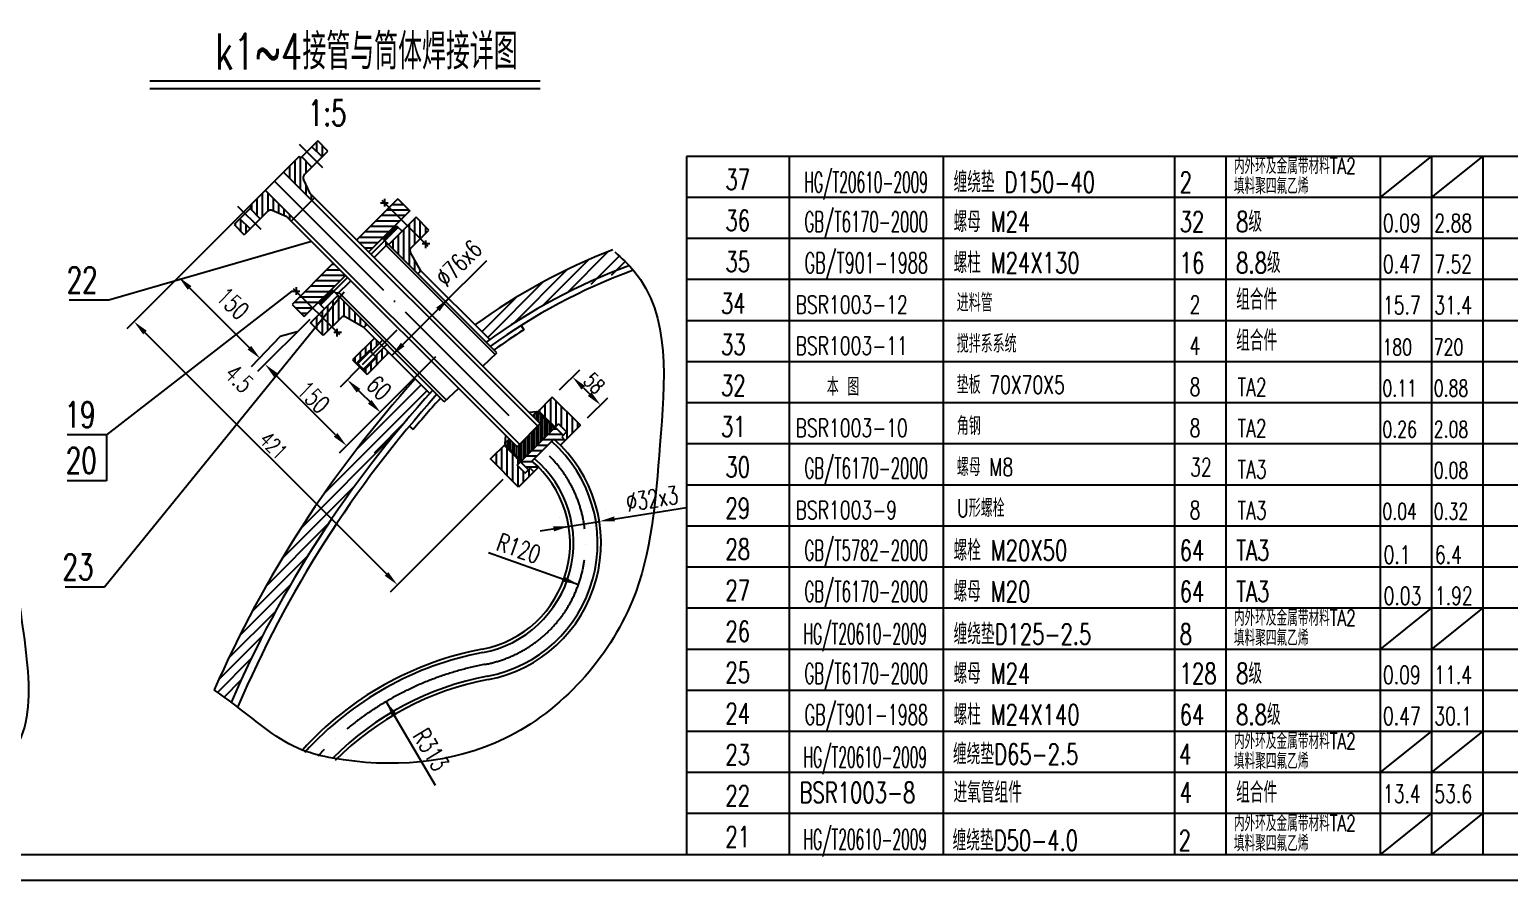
# Model space of a CAD drawing. Extents: x -54047 to 31317, y -2 to 11950.
# Drawn here: x -47104 to -41344, y 70 to 3384 of the extents above; entities that cross this region are included whole.
import ezdxf
from ezdxf.enums import TextEntityAlignment as Align

# ---------------------------------------------------------------- set-up
doc = ezdxf.new("R2010")
doc.units = 0
doc.header["$LTSCALE"] = 20
doc.linetypes.add('DASHDOT-M', pattern=[36, 30, -3, 0, -3])
doc.layers.get('0').update_dxf_attribs({"linetype": 'CONTINUOUS'})
doc.styles.add('BIAOZHU', font='ROMANS.shx', dxfattribs={"width": 0.7, "bigfont": 'HLFSD.shx'})
doc.styles.add('HZ', font='ROMANS.shx', dxfattribs={"width": 0.7, "height": 60, "bigfont": 'HLFSD.shx'})
doc.styles.add('ROMANS', font='ROMANS', dxfattribs={"width": 0.7, "height": 60})
pattern_1 = [(90, (-72147.615, -244.974), (-21.166614, 4e-15), [])]
pattern_2 = [(0, (-72701.043, -215.1896), (1e-15, 4.23332275), []), (90, (-72701.043, -215.1896), (-4.23332275, 1e-15), [])]

# ---------------------------------------------------------------- blocks, each defined once
blk = doc.blocks.new('MLF')
blk.add_line((180, 8), (0, 8))
at = {"color": 4}
for p, q in [((0, 8), (0, 0)), ((20, 8), (20, 0)), ((50, 8), (50, 0)), ((95, 8), (95, 0)), ((105, 8), (105, 0)), ((135, 8), (135, 0)), ((145, 8), (145, 0)), ((155, 8), (155, 0))]:
    blk.add_line(p, q, dxfattribs=at)

msp = doc.modelspace()

# ---------------------------------------------------------------- hatches: boundary and pattern name
at = {"linetype": 'Continuous'}
h = msp.add_hatch(dxfattribs=at)
h.set_pattern_fill('ANSI31', scale=6.66665, angle=45, style=0)
h.set_pattern_definition(pattern_1)
h.paths.add_polyline_path([(-46177.2, 2676.4, -0.310869), (-46159.4, 2679.7), (-46102.9, 2654.5), (-46086, 2637.5), (-46076.1, 2647.4), (-46186.4, 2757.7), (-46247.2, 2696.9), (-46241.5, 2691.2), (-46245.8, 2687), (-46206.2, 2647.4)])
h.paths.add_polyline_path([(-46285.4, 2647.4), (-46308, 2624.7), (-46268.4, 2585.1), (-46245.8, 2607.8)])
h.paths.add_polyline_path([(-46005.4, 2848.3), (-46045, 2887.9), (-46049.3, 2883.6), (-46054.9, 2889.3), (-46115.7, 2828.4), (-46005.4, 2718.2), (-45995.5, 2728.1), (-46012.5, 2745), (-46037.7, 2801.4, -0.310869), (-46034.4, 2819.3)])
h.paths.add_polyline_path([(-45982.8, 2950.1), (-46005.4, 2927.5), (-45965.8, 2887.9), (-45943.2, 2910.5)])
h = msp.add_hatch(dxfattribs=at)
h.set_pattern_fill('ANSI31', scale=6.66665, angle=315, style=0)
h.set_pattern_definition([(0, (-72153.26, -239.304), (7e-15, 21.166614), [])])
h.paths.add_polyline_path([(-45875, 2426.8), (-45922.2, 2473.9), (-46048.9, 2347.1), (-46001.8, 2300)])
h.paths.add_polyline_path([(-46048.9, 2347.1), (-46082.6, 2313.5), (-46035.4, 2266.4), (-46001.8, 2300)])
h.paths.add_polyline_path([(-45831.7, 2564.4), (-45784.5, 2517.3), (-45657.7, 2644.1), (-45704.8, 2691.2)])
h.paths.add_polyline_path([(-45704.8, 2691.2), (-45657.7, 2644.1), (-45624.1, 2677.7), (-45671.2, 2724.8)])
h = msp.add_hatch(dxfattribs=at)
h.set_pattern_fill('ANSI31', scale=6.66665, angle=45, style=0)
h.set_pattern_definition(pattern_1)
h.paths.add_polyline_path([(-45977.2, 2275.4), (-45927.5, 2225.7), (-45890.3, 2262.9, -0.306678), (-45876.4, 2265.6), (-45802.8, 2223.3), (-45790.9, 2235.3), (-45904.1, 2348.5)])
h.paths.add_polyline_path([(-45961.1, 2192.1), (-45927.5, 2225.7), (-45977.2, 2275.4), (-46010.8, 2241.8)])
h.paths.add_polyline_path([(-45620.5, 2532.6), (-45583.4, 2569.8), (-45633.1, 2619.5), (-45706.3, 2546.3), (-45592.8, 2432.9), (-45580.9, 2444.8), (-45623.2, 2518.7, -0.306678)])
h.paths.add_polyline_path([(-45583.4, 2569.8), (-45549.8, 2603.3), (-45599.5, 2653.1), (-45633.1, 2619.5)])
h = msp.add_hatch(dxfattribs=at)
h.set_pattern_fill('ANSI37', scale=1.33333, angle=315, style=0)
h.set_pattern_definition(pattern_2)
h.paths.add_polyline_path([(-45669.1, 2613.7), (-45678.6, 2623.2), (-45730.8, 2571), (-45721.4, 2561.5)])
h = msp.add_hatch(dxfattribs=at)
h.set_pattern_fill('ANSI37', scale=1.33333, angle=315, style=0)
h.set_pattern_definition(pattern_2)
h.paths.add_polyline_path([(-45919.2, 2363.6), (-45928.7, 2373.1), (-45980.9, 2320.9), (-45971.4, 2311.4)])
h = msp.add_hatch(dxfattribs=at)
h.set_pattern_fill('ANSI31', scale=6.66665, angle=45, style=0)
h.set_pattern_definition(pattern_1)
h.paths.add_polyline_path([(-45781.7, 2134.5), (-45776, 2128.9), (-45742.2, 2162.7), (-45762, 2182.5), (-45846.9, 2097.6), (-45832.8, 2083.6), (-45832.6, 2083.6)])
h = msp.add_hatch(dxfattribs=at)
h.set_pattern_fill('ANSI31', scale=6.66665, angle=45, style=0)
h.set_pattern_definition(pattern_1)
h.paths.add_polyline_path([(-45753.4, 2106.2), (-45804.4, 2055.2), (-45790.3, 2041.1), (-45705.4, 2125.9), (-45725.2, 2145.7), (-45759.1, 2111.9)])
h.paths.add_polyline_path([(-45747.9, 2065.3), (-45667.3, 1987.5), (-45740.2, 1911.9), (-45820.8, 1989.8)], flags=9)
h = msp.add_hatch(dxfattribs=at)
h.set_pattern_fill('ANSI31', scale=6.66665, angle=45, style=0)
h.set_pattern_definition(pattern_1)
h.paths.add_polyline_path([(-45058.7, 1835.1), (-45045.7, 1848.1), (-45014.4, 1816.8), (-45033, 1798.3), (-45019.1, 1784.1), (-44960.2, 1843.1), (-45069.5, 1952.5), (-45122.8, 1899.2)])
h = msp.add_hatch(dxfattribs=at)
h.set_pattern_fill('ANSI31', scale=6.66665, angle=315, style=0)
h.set_pattern_definition([(0, (-72470.207, -244.974), (7e-15, 21.166614), [])])
h.paths.add_polyline_path([(-45063.2, 1789.1, -0.016052), (-45037.9, 1765.4), (-45019.1, 1784.1), (-45033, 1798.3), (-45027.4, 1803.8), (-45058.7, 1835.1), (-45192.9, 1700.9), (-45161.6, 1669.6), (-45156.1, 1675.2), (-45142, 1661.3), (-45123.2, 1680.1, 0.020678), (-45148.7, 1703.6)])
h = msp.add_hatch(dxfattribs=at)
h.set_pattern_fill('ANSI31', scale=6.66665, angle=45, style=0)
h.set_pattern_definition(pattern_1)
h.paths.add_polyline_path([(-45200.9, 1602.4), (-45142, 1661.3), (-45156.1, 1675.2), (-45174.6, 1656.6), (-45205.9, 1687.9), (-45192.9, 1700.9), (-45257, 1765), (-45310.3, 1711.7)])

# ---------------------------------------------------------------- linework, layer by layer
at = {"color": 4, "linetype": 'Continuous'}
for p, q in [((-46636.1, 3184.9), (-45116.8, 3184.9)), ((-45982.8, 2950.1), (-46049.3, 2883.6)), ((-45943.2, 2910.5), (-45982.8, 2950.1)), ((-46054.9, 2889.3), (-46247.2, 2696.9)), ((-46049.3, 2883.6), (-46054.9, 2889.3)), ((-46005.4, 2848.3), (-46045, 2887.9)), ((-46034.4, 2819.3), (-45943.2, 2910.5)), ((-45965.8, 2887.9), (-46005.4, 2927.5)), ((-45126, 1839.4), (-46115.7, 2828.4)), ((-46012.5, 2745), (-46037.7, 2801.4)), ((-45196.7, 1768.7), (-46186.4, 2757.7)), ((-45995.5, 2728.1), (-46086, 2637.5)), ((-45116.1, 1849.3), (-46012.5, 2745)), ((-45671.2, 2724.8), (-45831.6, 2564.4)), ((-45671.2, 2724.8), (-45624.1, 2677.7)), ((-46241.5, 2691.2), (-46308, 2624.7)), ((-46177.2, 2676.4), (-46268.4, 2585.1)), ((-46247.2, 2696.9), (-46241.5, 2691.2)), ((-46206.2, 2647.4), (-46245.8, 2687)), ((-46102.9, 2654.5), (-46159.4, 2679.7)), ((-45206.6, 1758.8), (-46102.9, 2654.5)), ((-45624.1, 2677.7), (-45784.5, 2517.3)), ((-45599.5, 2653.1), (-45706.3, 2546.3)), ((-45549.8, 2603.3), (-45599.5, 2653.1)), ((-46308, 2624.7), (-46268.4, 2585.1)), ((-46245.8, 2607.8), (-46285.4, 2647.4)), ((-45669.8, 2614.4), (-45775.7, 2508.5)), ((-45672.9, 2617.5), (-45654, 2598.6)), ((-45620.5, 2532.6), (-45549.7, 2603.4)), ((-45763.4, 2496.2), (-45709.7, 2549.8)), ((-45284.9, 2125), (-45725.2, 2565.3)), ((-45292.5, 2118.5), (-45716.7, 2542.9)), ((-45715.7, 2543.9), (-45715.7, 2555.8)), ((-45580.9, 2444.8), (-45623.2, 2518.7)), ((-45922.2, 2473.9), (-46082.6, 2313.5)), ((-46035.4, 2266.4), (-45875, 2426.8)), ((-45592.8, 2432.9), (-45580.9, 2444.8)), ((-45313, 2176.9), (-45580.9, 2444.8)), ((-45972.1, 2312.1), (-45866.2, 2418)), ((-45490.4, 1934.8), (-45923, 2367.4)), ((-45907.6, 2352), (-45853.9, 2405.7)), ((-46796.3, 2330.3), (-46949.7, 2330.3)), ((-46082.6, 2313.5), (-46035.4, 2266.4)), ((-46010.8, 2241.8), (-45904.1, 2348.5)), ((-45975.3, 2315.2), (-45956.8, 2296.8)), ((-45901.6, 2358), (-45913.6, 2358)), ((-45483.3, 1942.7), (-45899.6, 2359)), ((-45890.3, 2262.9), (-45961.1, 2192.1)), ((-45802.8, 2223.3), (-45876.4, 2265.6)), ((-45961.1, 2192.1), (-46010.8, 2241.8)), ((-45802.8, 2223.3), (-45790.9, 2235.3)), ((-45546.1, 1966.6), (-45802.8, 2223.3)), ((-45191.2, 2231.5), (-45180.5, 2214.6)), ((-45762, 2182.5), (-45846.9, 2097.6)), ((-45778.9, 2131.7), (-45827.1, 2083.5)), ((-45753.4, 2106.2), (-45781.7, 2134.5)), ((-45730.2, 2174.7), (-45776, 2128.9)), ((-45713.3, 2157.7), (-45759.1, 2111.9)), ((-45846.9, 2097.6), (-45790.3, 2041.1)), ((-45827, 2083.6), (-45832.6, 2083.6)), ((-45827, 2083.6), (-45815.6, 2072.3)), ((-45756.2, 2109.1), (-45804.4, 2060.9)), ((-45705.4, 2125.9), (-45790.3, 2041.1)), ((-45340.5, 2073.6), (-45284.9, 2125)), ((-45804.4, 2060.9), (-45815.7, 2072.2)), ((-45804.4, 2060.9), (-45804.4, 2055.2)), ((-45490.4, 1934.8), (-45434.5, 1986.5)), ((-45069.5, 1952.5), (-45127.5, 1894.4)), ((-44960.2, 1843.1), (-45069.5, 1952.5)), ((-45116.1, 1849.3), (-45206.6, 1758.8)), ((-45205.9, 1687.9), (-45045.7, 1848.1)), ((-45160.4, 1893.5), (-45129.5, 1896.4)), ((-45129.5, 1896.4), (-45146.3, 1879.5)), ((-45122.8, 1889.7), (-45129.5, 1896.4)), ((-45027.4, 1803.8), (-45122.8, 1899.2)), ((-45122.8, 1889.7), (-45118.1, 1894.5)), ((-45014.4, 1816.8), (-45045.7, 1848.1)), ((-46804.4, 1805.6), (-46957.8, 1805.6)), ((-46804.4, 1805.6), (-46804.4, 1626.5)), ((-45626.3, 1838.8), (-45610.9, 1826)), ((-45251.3, 1803.4), (-45254.2, 1771.7)), ((-45254.2, 1771.7), (-45236.9, 1789)), ((-45063.2, 1789.1), (-45150, 1702.2)), ((-44960.2, 1843.1), (-45037.9, 1765.4)), ((-45014.4, 1816.8), (-45033, 1798.3)), ((-45033, 1798.3), (-45019.1, 1784.1)), ((-45252.2, 1769.8), (-45310.3, 1711.7)), ((-45161.6, 1669.6), (-45257, 1765)), ((-45247.6, 1765), (-45254.2, 1771.7)), ((-45247.6, 1765), (-45252.3, 1760.3)), ((-45200.9, 1602.4), (-45310.3, 1711.7)), ((-45174.6, 1656.6), (-45205.9, 1687.9)), ((-45123.2, 1680.1), (-45200.9, 1602.4)), ((-45174.6, 1656.6), (-45156.1, 1675.2)), ((-45156.1, 1675.2), (-45142, 1661.3)), ((-46804.4, 1626.5), (-46957.8, 1626.5)), ((-46812.5, 1212), (-46965.9, 1212)), ((-37347.5, 170.2), (-53547.5, 170.2))]:
    msp.add_line(p, q, dxfattribs=at)
at = {"color": 7, "linetype": 'Continuous'}
for p, q in [((-46636.1, 3154.9), (-45116.8, 3154.9)), ((-41847.5, 2730.2), (-41647.5, 2890.2)), ((-41647.5, 2730.2), (-41447.5, 2890.2)), ((-46179.1, 2765), (-46725.9, 2218.2)), ((-45738.9, 2709.1), (-45708.6, 2709.1)), ((-45722.5, 2725.4), (-45722.5, 2695.2)), ((-46006.6, 2558.2), (-46796.3, 2330.3)), ((-45546.1, 2548.9), (-45576.3, 2548.9)), ((-45562.4, 2532.6), (-45562.4, 2562.8)), ((-45502.8, 2306.2), (-45324.8, 2484.2)), ((-45108.7, 2307.2), (-44929, 2486.9)), ((-45011.9, 2359.1), (-44851.7, 2519.3)), ((-44917.7, 2392.8), (-44809.3, 2501.2)), ((-44838.5, 2427.1), (-44786.6, 2478.9)), ((-45222.4, 2238.4), (-45012.5, 2448.4)), ((-46083.1, 2364.9), (-46804.4, 1805.6)), ((-46248.7, 2145), (-46481.6, 2377.9)), ((-46083.1, 2364.9), (-46052.9, 2364.9)), ((-46066.8, 2381.2), (-46066.8, 2351)), ((-45320.9, 2184.8), (-45104.5, 2401.2)), ((-45879.2, 2360.8), (-46812.5, 1212)), ((-45694.2, 2114.8), (-45472.5, 2336.5)), ((-45343.3, 2207.3), (-45209.6, 2341.1)), ((-46013.9, 2255), (-46216.5, 2052.4)), ((-46655.2, 2204.1), (-45714.8, 1263.8)), ((-46062.3, 2206.6), (-46128.5, 2188.4)), ((-45890.3, 2204.7), (-45920.5, 2204.7)), ((-45906.6, 2188.4), (-45906.6, 2218.6)), ((-46128.5, 2188.4), (-46241.1, 2070.7)), ((-45781.7, 2134.5), (-45832.7, 2083.5)), ((-45523.8, 2109.5), (-45898.8, 1734.6)), ((-45753.4, 2106.2), (-45804.4, 2055.2)), ((-45912.9, 1805.3), (-46145.8, 2038.2)), ((-45816.3, 2071.7), (-45895, 1991.1)), ((-45041.2, 1980.7), (-44962.7, 2059.3)), ((-45956.2, 1578.8), (-45557.2, 1977.7)), ((-45857.8, 2011.2), (-45774.7, 1929.7)), ((-45833.8, 1746.1), (-45579.7, 2000.2)), ((-44948.5, 1988.6), (-44924, 1964.1)), ((-44931.9, 1871.4), (-44853.3, 1950)), ((-45635.4, 1862.2), (-45762.8, 1734.8)), ((-45139.9, 1873.1), (-45139.9, 1886)), ((-45131.4, 1864.6), (-45131.4, 1894.5)), ((-45122.9, 1856.2), (-45122.9, 1889.9)), ((-45062.1, 1831.7), (-45121.4, 1891.1)), ((-45115.7, 1892.1), (-45120.4, 1892.1)), ((-45114.5, 1881.5), (-45114.5, 1890.9)), ((-45114.5, 1779.3), (-45114.5, 1881.5)), ((-45106, 1873), (-45106, 1882.4)), ((-45106, 1787.8), (-45106, 1873)), ((-45097.5, 1864.5), (-45097.5, 1874)), ((-45097.5, 1796.2), (-45097.5, 1864.5)), ((-45089.1, 1856.1), (-45089.1, 1865.5)), ((-45089.1, 1804.7), (-45089.1, 1856.1)), ((-45080.6, 1847.6), (-45080.6, 1857)), ((-45080.6, 1813.2), (-45080.6, 1847.6)), ((-45072.1, 1839.1), (-45072.1, 1848.6)), ((-46047.4, 1442.6), (-45684.8, 1805.3)), ((-45173.7, 1720), (-45173.7, 1791.7)), ((-45165.3, 1728.5), (-45165.3, 1800.1)), ((-45156.8, 1737), (-45156.8, 1808.6)), ((-45148.3, 1745.4), (-45148.3, 1817.1)), ((-45139.9, 1753.9), (-45139.9, 1825.5)), ((-45131.4, 1762.4), (-45131.4, 1834)), ((-45122.9, 1770.8), (-45122.9, 1842.5)), ((-45072.1, 1821.6), (-45072.1, 1839.1)), ((-45063.7, 1830.7), (-45063.7, 1840.1)), ((-45063.7, 1830.1), (-45063.7, 1830.7)), ((-45249.9, 1767.4), (-45249.9, 1776)), ((-45249.9, 1757.9), (-45249.9, 1762.6)), ((-45189.8, 1704), (-45248.6, 1762.8)), ((-45241.5, 1758.9), (-45241.5, 1784.4)), ((-45241.5, 1749.5), (-45241.5, 1758.9)), ((-45233, 1750.4), (-45233, 1785.2)), ((-45233, 1741), (-45233, 1750.4)), ((-45224.5, 1742), (-45224.5, 1776.7)), ((-45224.5, 1732.5), (-45224.5, 1742)), ((-45216.1, 1733.5), (-45216.1, 1768.3)), ((-45216.1, 1724.1), (-45216.1, 1733.5)), ((-45207.6, 1725), (-45207.6, 1759.8)), ((-45199.1, 1716.6), (-45199.1, 1766.3)), ((-45190.7, 1708.1), (-45190.7, 1774.7)), ((-45182.2, 1711.6), (-45182.2, 1783.2)), ((-45207.6, 1715.6), (-45207.6, 1725)), ((-45199.1, 1707.1), (-45199.1, 1716.6)), ((-45190.7, 1703.1), (-45190.7, 1708.1)), ((-45262.5, 1631.2), (-45700.7, 1193.1)), ((-46027.6, 1417.6), (-45837.1, 1608)), ((-44862.4, 1512.8), (-44862.4, 1512.8)), ((-44856.1, 1473.3), (-44547.6, 1522.6)), ((-46183.9, 1216.3), (-45951.8, 1448.5)), ((-45951.8, 1448.5), (-45940.6, 1459.7)), ((-45116.8, 1431.7), (-44886.4, 1468.5)), ((-45042.1, 1484.1), (-45042.1, 1484.1)), ((-46121.4, 1323.8), (-46027.6, 1417.6)), ((-46238.2, 1117.2), (-46021.5, 1333.8)), ((-45318.3, 1347.3), (-44967.5, 1223)), ((-46286.1, 1024.3), (-46088.7, 1221.8)), ((-46329, 936.6), (-46146.2, 1119.4)), ((-41847.5, 970.2), (-41647.5, 1130.2)), ((-41647.5, 970.2), (-41447.5, 1130.2)), ((-46367.6, 853.1), (-46196.5, 1024.1)), ((-46373.1, 802.6), (-46241.2, 934.5)), ((-46347.3, 783.6), (-46281.3, 849.6)), ((-46321.3, 764.7), (-46317.5, 768.4)), ((-45523.7, 440), (-45715.9, 767)), ((-41847.5, 490.2), (-41647.5, 650.2)), ((-41647.5, 490.2), (-41447.5, 650.2)), ((-41847.5, 170.2), (-41647.5, 330.2)), ((-41647.5, 170.2), (-41447.5, 330.2)), ((-37247.5, 70.2), (-54047.5, 70.2))]:
    msp.add_line(p, q, dxfattribs=at)
at = {"color": 1, "linetype": 'DASHDOT-M'}
for p, q in [((-45963, 2845.5), (-46053.5, 2935.9)), ((-46150.9, 2793.3), (-45239.3, 1881.5)), ((-45552.8, 2539.3), (-45732.1, 2718.7)), ((-46203.3, 2605), (-46293.9, 2695.4)), ((-45897, 2195.2), (-46076.4, 2374.5)), ((-45674.5, 2213.4), (-45809.9, 2078))]:
    msp.add_line(p, q, dxfattribs=at)
at = {"color": 4, "linetype": 'Continuous'}
for centre, radius, start, end in [((-46023.1, 2808), 16, 135.01919, 204.09469), ((-46165.9, 2665.1), 16, 65.94369, 135.01919), ((-45611.6, 2523.6), 12.7, 134.98744, 203.18604), ((-43959.5, 279.5), 2410.9, 111.2794, 125.82003), ((-43959.5, 279.5), 2330.7, 110.39417, 125.92198), ((-43954.8, 273.7), 2315.5, 110.27949, 125.84334), ((-45881.4, 2253.9), 12.7, 66.80141, 135), ((-43954.8, 273.7), 2295.5, 122.27438, 125.76289), ((-42267.5, -991.7), 4496, 137.88809, 156.34789), ((-42267.5, -991.7), 4416, 137.72115, 156.58035), ((-42251, -973.4), 4393.3, 138.05088, 156.94639), ((-42251, -973.4), 4373.3, 138.05088, 140.19929), ((-45419.9, 1383.3), 540.3, 280.71014, 48.67851), ((-45419.9, 1383.3), 527, 280.71014, 48.67851), ((-45419.9, 1383.3), 419.7, 280.71014, 49.73833), ((-45419.9, 1383.3), 433, 280.71014, 49.73833), ((-45107.7, -267.4), 1260.3, 100.71014, 137.8808), ((-45107.7, -267.4), 1247, 100.71014, 137.8808), ((-45107.7, -267.4), 1153, 100.71014, 135.09066), ((-45107.7, -267.4), 1139.7, 100.71014, 135.09066)]:
    msp.add_arc(centre, radius, start, end, dxfattribs=at)
at = {"color": 1, "linetype": 'DASHDOT-M'}
for centre, radius, start, end in [((-45419.9, 1383.3), 480, 280.71014, 45), ((-45107.7, -267.4), 1200, 100.71014, 136.75501)]:
    msp.add_arc(centre, radius, start, end, dxfattribs=at)
at = {"color": 7, "linetype": 'Continuous'}
for points in [[(-44826.7, 2518.2), (-44751.8, 2444.1), (-44650.6, 1766.7), (-44758.6, 1157.9), (-45254.7, 622.8), (-45924.3, 546.6), (-46042.6, 577.9), (-46299.6, 749.6), (-46385.8, 812)], [(-47463.1, 2193.6), (-47389, 2125.6), (-47152.6, 1211.5), (-47215.5, 532.7), (-47427.5, 468.3), (-48094.4, 526.1), (-48709, 744.2), (-48803.7, 772.7)]]:
    msp.add_spline(points, degree=3, dxfattribs=at)
for points in [[(-46474.6, 2385), (-46488.7, 2370.8), (-46524.1, 2420.3)], [(-45522, 2301.1), (-45507.9, 2287), (-45472.5, 2336.5)], [(-46648.1, 2211.1), (-46662.3, 2197), (-46697.6, 2246.5)], [(-46241.7, 2152), (-46255.8, 2137.9), (-46206.3, 2102.5)], [(-45659, 2164.2), (-45644.8, 2150.1), (-45694.3, 2114.7)], [(-46138.7, 2045.3), (-46152.9, 2031.2), (-46188.2, 2080.7)], [(-45817.1, 1984.8), (-45831.1, 1970.5), (-45867, 2019.6)], [(-44941.4, 1995.7), (-44955.6, 1981.5), (-44990.9, 2031)], [(-44916.9, 1971.2), (-44931.1, 1957), (-44881.6, 1921.7)], [(-45773.3, 1941.5), (-45787.3, 1927.2), (-45737.4, 1892.4)], [(-45905.8, 1812.4), (-45920, 1798.2), (-45870.5, 1762.9)], [(-45066.2, 1449.1), (-45063.1, 1429.4), (-45005.4, 1448.7)], [(-44828.7, 1487.8), (-44825.5, 1468.1), (-44886.4, 1468.5)], [(-45707.7, 1270.8), (-45721.9, 1256.7), (-45672.4, 1221.3)], [(-45020.7, 1252.4), (-45027.4, 1233.6), (-44967.5, 1223)], [(-45676.9, 720.4), (-45694.1, 710.3), (-45715.9, 767)]]:
    msp.add_solid(points, dxfattribs=at)

# ---------------------------------------------------------------- block references
at = {"color": 4, "linetype": 'Continuous', "xscale": 19.99995, "zscale": 19.99995}
for p, yscale in [((-44547.5, 2730.2), 19.99995000000001), ((-44547.5, 2570.2), 19.99995000000001), ((-44547.5, 2410.2), 19.99995000000001), ((-44547.5, 2250.2), 19.99995000000001), ((-44547.5, 2090.2), 19.99995), ((-44547.5, 1930.2), 19.99995), ((-44547.5, 1770.2), 19.99995), ((-44547.5, 1610.2), 19.99995), ((-44547.5, 1450.2), 19.99995), ((-44547.5, 1290.2), 19.99995), ((-44547.5, 1130.2), 19.99995), ((-44547.5, 970.2), 19.99995), ((-44547.5, 810.2), 19.99995), ((-44547.5, 650.2), 19.99995), ((-44547.5, 490.2), 19.99995), ((-44547.5, 330.2), 19.99995), ((-44547.5, 170.2), 19.99995)]:
    msp.add_blockref('MLF', p, dxfattribs=dict(at, yscale=yscale))

# ---------------------------------------------------------------- texts
at = {"color": 4, "linetype": 'Continuous', "width": 0.7}
for s, height, style, p in [('k1~4接管与筒体焊接详图', 140, 'HZ', (-46382.3, 3228.6)), ('22', 100, 'ROMANS', (-46959.8, 2359.3)), ('34', 80, 'HZ', (-44413.2, 2277.6)), ('33', 80, 'HZ', (-44413.2, 2117.6)), ('32', 80, 'HZ', (-44413.2, 1957.6)), ('19', 100, 'ROMANS', (-46967.9, 1834.7)), ('31', 80, 'HZ', (-44413.2, 1797.6)), ('20', 100, 'ROMANS', (-46963, 1656)), ('23', 100, 'ROMANS', (-46976, 1241.1))]:
    msp.add_text(s, height=height, dxfattribs=dict(at, style=style)).set_placement(p)
at = {"color": 7, "linetype": 'Continuous', "width": 0.7}
for s, height, style, p in [('1:5', 100, 'HZ', (-46021.2, 3009.7)), ('内外环及金属带材料TA2', 62.4, 'HZ', (-42416.3, 2821.6)), ('缠绕垫 D150-40', 80, 'HZ', (-43507.5, 2749.5)), ('2', 80, 'HZ', (-42627.5, 2749.5)), ('填料聚四氟乙烯', 62.4, 'HZ', (-42416.3, 2743.6)), ('螺母 M24', 80, 'HZ', (-43507.5, 2595.7)), ('32', 80, 'HZ', (-42627.5, 2595.7)), ('8级', 80, 'HZ', (-42407.5, 2595.7)), ('0.09', 70, 'ROMANS', (-41836, 2595.5)), ('2.88', 70, 'ROMANS', (-41636, 2595.5)), ('螺柱 M24X130', 80, 'HZ', (-43507.5, 2435.7)), ('16', 80, 'HZ', (-42627.5, 2435.7)), ('8.8级', 80, 'HZ', (-42407.5, 2435.7)), ('0.47', 70, 'ROMANS', (-41836, 2435.5)), ('7.52', 70, 'ROMANS', (-41636, 2435.5)), ('进料管', 70, 'HZ', (-43495, 2285.3)), ('组合件', 80, 'HZ', (-42407.5, 2292.8)), ('BSR1003-12', 70, 'HZ', (-44122.5, 2277.6)), ('2', 70, 'HZ', (-42588.5, 2277.6)), ('15.7', 70, 'ROMANS', (-41836, 2275.5)), ('31.4', 70, 'ROMANS', (-41636, 2275.5)), ('搅拌系系统', 70, 'HZ', (-43495, 2125.3)), ('组合件', 80, 'HZ', (-42407.5, 2132.8)), ('BSR1003-11', 70, 'HZ', (-44122.5, 2117.6)), ('4', 70, 'HZ', (-42588.5, 2117.6)), ('180', 64, 'ROMANS', (-41838.2, 2115.3)), ('720', 64, 'ROMANS', (-41638.2, 2115.3)), ('本 图', 70, 'HZ', (-44000.9, 1957.6)), ('垫板 70X70X5', 70, 'HZ', (-43495, 1965.3)), ('8', 70, 'HZ', (-42588.5, 1957.6)), ('TA2', 70, 'HZ', (-42402.1, 1956)), ('0.11', 64, 'ROMANS', (-41838.2, 1955.3)), ('0.88', 64, 'ROMANS', (-41638.2, 1955.3)), ('BSR1003-10', 70, 'HZ', (-44122.5, 1797.6)), ('角钢 ', 70, 'HZ', (-43494.5, 1805.3)), ('8', 70, 'HZ', (-42588.5, 1797.6)), ('TA2', 70, 'HZ', (-42402.1, 1796)), ('0.26', 64, 'ROMANS', (-41838.2, 1795.3)), ('2.08', 64, 'ROMANS', (-41638.2, 1795.3)), ('螺母 M8', 70, 'HZ', (-43494.5, 1645.3)), ('32', 70, 'HZ', (-42586.6, 1644.4)), ('TA3', 70, 'HZ', (-42402.1, 1636)), ('0.08', 64, 'ROMANS', (-41638.2, 1635.3)), ('U形螺栓 ', 70, 'HZ', (-43494.5, 1485.3)), ('BSR1003-9', 70, 'HZ', (-44122.5, 1477.6)), ('8', 70, 'HZ', (-42588.5, 1477.6)), ('TA3', 70, 'HZ', (-42402.1, 1476)), ('0.04', 64, 'ROMANS', (-41838.2, 1475.3)), ('0.32', 64, 'ROMANS', (-41638.2, 1475.3)), ('螺栓 M20X50', 80, 'HZ', (-43507.5, 1315.7)), ('64', 80, 'HZ', (-42627.5, 1315.7)), ('TA3', 80, 'HZ', (-42407.5, 1315.7)), ('0.1', 70, 'ROMANS', (-41833.6, 1303.7)), ('6.4', 70, 'ROMANS', (-41633.6, 1303.7)), ('螺母 M20', 80, 'HZ', (-43507.5, 1155.7)), ('64', 80, 'HZ', (-42627.5, 1155.7)), ('TA3', 80, 'HZ', (-42407.5, 1155.7)), ('0.03', 70, 'ROMANS', (-41833.6, 1143.7)), ('1.92', 70, 'ROMANS', (-41633.6, 1143.7)), ('内外环及金属带材料TA2', 62.4, 'HZ', (-42416.3, 1061.6)), ('缠绕垫D125-2.5', 80, 'HZ', (-43507.5, 989.5)), ('8', 80, 'HZ', (-42627.5, 989.5)), ('填料聚四氟乙烯', 62.4, 'HZ', (-42416.3, 983.6)), ('螺母 M24', 80, 'HZ', (-43507.5, 835.7)), ('8级', 80, 'HZ', (-42407.5, 835.7)), ('128', 80, 'HZ', (-42627.5, 835.7)), ('0.09', 70, 'ROMANS', (-41836, 835.5)), ('11.4', 70, 'ROMANS', (-41636, 835.5)), ('螺柱 M24X140', 80, 'HZ', (-43507.5, 675.7)), ('64', 80, 'HZ', (-42627.5, 675.7)), ('8.8级', 80, 'HZ', (-42407.5, 675.7)), ('0.47', 70, 'ROMANS', (-41836, 675.5)), ('30.1', 70, 'ROMANS', (-41636, 675.5)), ('内外环及金属带材料TA2', 62.4, 'HZ', (-42416.3, 581.6)), ('缠绕垫D65-2.5', 80, 'HZ', (-43509.8, 521.9)), ('4', 80, 'HZ', (-42629.8, 521.9)), ('填料聚四氟乙烯', 62.4, 'HZ', (-42416.3, 503.6)), ('进氧管组件', 80, 'HZ', (-43507.5, 372.8)), ('组合件', 80, 'HZ', (-42407.5, 372.8)), ('BSR1003-8', 80, 'HZ', (-44107.5, 372.8)), ('4', 80, 'HZ', (-42627.5, 372.8)), ('13.4', 70, 'ROMANS', (-41836, 372.6)), ('53.6', 70, 'ROMANS', (-41636, 372.6)), ('内外环及金属带材料TA2', 62.4, 'HZ', (-42416.3, 261.6)), ('缠绕垫D50-4.0', 80, 'HZ', (-43511.3, 186.2)), ('2', 80, 'HZ', (-42631.3, 186.2)), ('填料聚四氟乙烯', 62.4, 'HZ', (-42416.3, 183.6))]:
    msp.add_text(s, height=height, dxfattribs=dict(at, style=style)).set_placement(p)
at = {"color": 4, "linetype": 'Continuous', "style": 'HZ', "width": 0.7}
for s, p in [('37', (-44347.5, 2760.2)), ('36', (-44347.5, 2600.2)), ('35', (-44347.5, 2440.2)), ('30', (-44347.5, 1640.2)), ('29', (-44347.5, 1480.2)), ('28', (-44347.5, 1320.2)), ('27', (-44347.5, 1160.2)), ('26', (-44347.5, 1000.2)), ('25', (-44347.5, 840.2)), ('24', (-44347.5, 680.2)), ('23', (-44347.5, 520.2)), ('22', (-44347.5, 360.2)), ('21', (-44347.5, 200.2))]:
    msp.add_text(s, height=80, dxfattribs=at).set_placement(p, align=Align.CENTER)
at = {"color": 7, "linetype": 'Continuous', "style": 'HZ'}
for s, width, p, p2 in [('HG/T20610-2009', 0.44523, (-44087.5, 2749.5), (-43607.5, 2749.5)), ('GB/T6170-2000', 0.479087, (-44087.5, 2595.7), (-43607.5, 2595.7)), ('GB/T901-1988', 0.518519, (-44087.5, 2435.7), (-43607.5, 2435.7)), ('GB/T6170-2000', 0.479087, (-44087.5, 1635.7), (-43607.5, 1635.7)), ('GB/T5782-2000', 0.479087, (-44087.5, 1315.7), (-43607.5, 1315.7)), ('GB/T6170-2000', 0.479087, (-44087.5, 1155.7), (-43607.5, 1155.7)), ('HG/T20610-2009', 0.44523, (-44091.2, 990.2), (-43611.3, 990.2)), ('GB/T6170-2000', 0.479087, (-44087.5, 835.7), (-43607.5, 835.7)), ('GB/T901-1988', 0.518519, (-44087.5, 675.7), (-43607.5, 675.7)), ('HG/T20610-2009', 0.44523, (-44091.2, 510.2), (-43611.3, 510.2)), ('HG/T20610-2009', 0.44523, (-44091.2, 190.2), (-43611.3, 190.2))]:
    msp.add_text(s, height=80, dxfattribs=dict(at, width=width)).set_placement(p, p2, align=Align.FIT)
at = {"color": 7, "linetype": 'Continuous', "attachment_point": 5}
for s, insert, char_height, rotation, style in [('∅76x6', (-45434, 2474.1), 70, 45, 'BIAOZHU'), ('150', (-46313, 2317.1), 70, 316, 'BIAOZHU'), ('4.5', (-46288.7, 2024.6), 70, 316, 'BIAOZHU'), ('\\A1;60', (-45744, 1988.6), 70, 316, 'BIAOZHU'), ('\\A1;58', (-44906.2, 2006.4), 60, 315, 'HZ'), ('150', (-45999.3, 1951.8), 70, 316, 'BIAOZHU'), ('\\A1;421', (-46154.9, 1764), 60, 315.00206, 'HZ'), ('∅32x3', (-44680.9, 1557), 70, 9, 'BIAOZHU'), ('R120', (-45199.7, 1363.6), 70, 341, 'BIAOZHU'), ('R313', (-45542, 579.7), 70, 301, 'BIAOZHU')]:
    msp.add_mtext(s, dxfattribs=dict(at, insert=insert, char_height=char_height, rotation=rotation, style=style))

doc.saveas('drawing.dxf')
